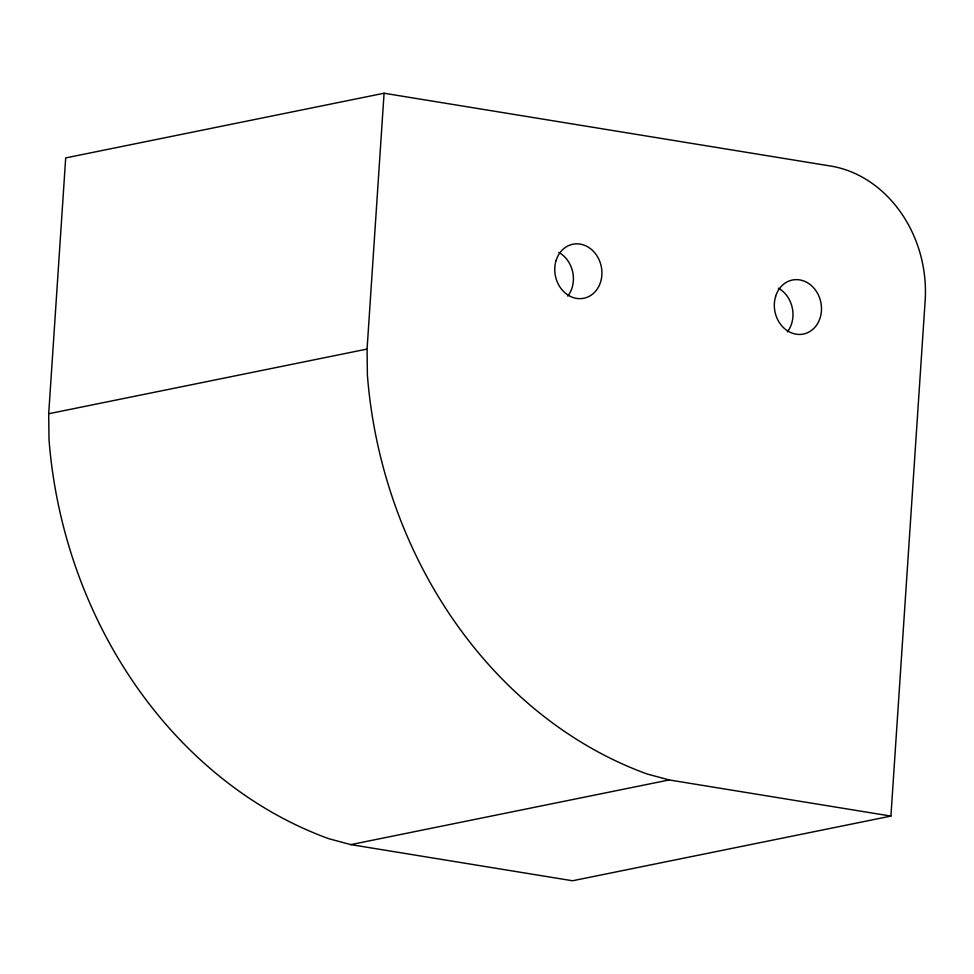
<?xml version="1.0" encoding="UTF-8"?>
<svg xmlns="http://www.w3.org/2000/svg" width="974" height="974" viewBox="0 0 974 974"><rect width="100%" height="100%" fill="white"/><g stroke="black" fill="none" stroke-linecap="round" stroke-linejoin="round"><path stroke-width="1.46" d="M48.7 413.743L65.696 157.91L384.073 93.236L830.785 166.067A119.765 101.734 78.5 0 1 925.154 300.649L890.918 816.09L572.542 880.764L350.823 844.616L328.835 838.711A433.272 368.038 78.5 0 1 49.004 439.615L48.7 413.743L367.076 349.069L384.073 93.236M350.823 844.616L669.199 779.943L890.918 816.09M669.199 779.943L647.211 774.026A433.272 368.038 78.5 0 1 367.381 374.929L367.076 349.069M778.372 288.194A27.564 23.413 78.5 0 1 787.369 331.891M558.808 252.4A27.564 23.413 78.5 0 1 567.793 296.084M775.645 296.303A27.564 23.413 78.5 0 0 802.247 334.252A27.564 23.413 78.5 0 0 815.81 290.556A27.564 23.413 78.5 0 0 775.645 296.303M556.081 260.508A27.564 23.413 78.5 0 0 582.683 298.458A27.564 23.413 78.5 0 0 596.246 254.762A27.564 23.413 78.5 0 0 556.081 260.508"/></g></svg>
